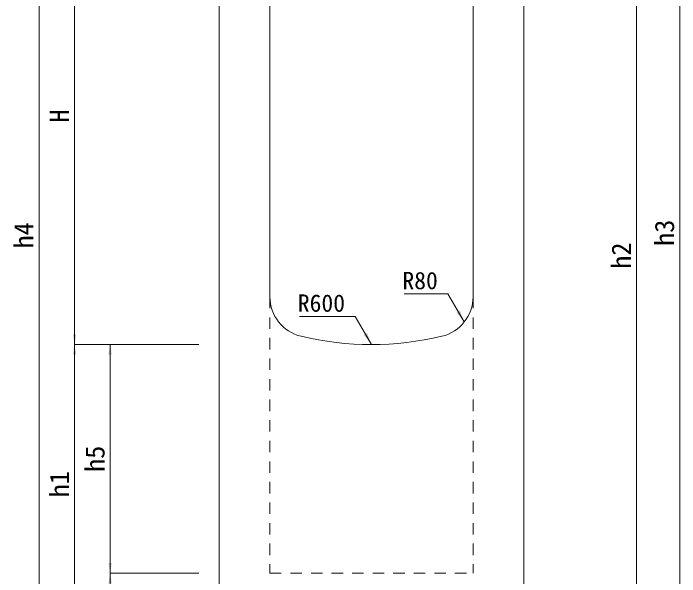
# Model space of a CAD drawing. Units: millimetres at full size; details may follow other scales. Extents: x 87158 to 122251, y -125707 to -112261.
# Drawn here: x 115496 to 116808, y -122417 to -121308 of the extents above; entities that cross this region are included whole.
import ezdxf
from ezdxf.enums import TextEntityAlignment as Align

# ---------------------------------------------------------------- set-up
doc = ezdxf.new("R2010")
doc.units = ezdxf.units.MM
doc.header["$LTSCALE"] = 30
doc.linetypes.add('USER1', pattern=[1.35, 0.75, -0.6])
for name, color, linetype, lineweight in [('寸法線', 7, 'Continuous', 13), ('引出線', 4, 'Continuous', 13), ('本体', 2, 'Continuous', 13)]:
    doc.layers.add(name, color=color, linetype=linetype, lineweight=lineweight)
doc.styles.add('ＭＳ ゴシック', font='')
doc.styles.get('ＭＳ ゴシック').set_extended_font_data('MS Gothic')

# ---------------------------------------------------------------- blocks, each defined once
blk = doc.blocks.new('filled_arrow')
at = {"color": 0, "linetype": 'Continuous', "lineweight": -2}
blk.add_solid([(7.5, 1.25), (0, 0), (7.5, -1.25)], dxfattribs=at)

msp = doc.modelspace()

# ---------------------------------------------------------------- linework, layer by layer
at = {"layer": '寸法線'}
for p, q in [((116808.36, -120969.63), (116808.36, -122509.63)), ((115546.79, -120979.63), (115546.79, -122509.63)), ((115616.79, -121059.63), (115616.79, -121959.63)), ((116723.36, -121059.63), (116723.36, -122509.63)), ((115861.35, -121959.63), (115616.79, -121959.63)), ((115616.79, -121959.63), (115616.79, -122509.63)), ((115861.35, -121959.63), (115616.79, -121959.63)), ((115686.79, -121959.63), (115686.79, -122409.63)), ((115861.35, -121959.63), (115686.79, -121959.63)), ((115686.79, -122409.63), (115686.79, -122509.63)), ((115861.35, -122409.63), (115686.79, -122409.63)), ((115861.35, -122409.63), (115686.79, -122409.63))]:
    msp.add_line(p, q, dxfattribs=at)
at = {"layer": '引出線'}
for points in [[(116384.11, -121915.21), (116352.08, -121859.74), (116265.93, -121859.74)], [(116201.35, -121959.63), (116169.33, -121904.17), (116059.78, -121904.17)]]:
    msp.add_lwpolyline(points, dxfattribs=at)
at = {"layer": '本体', "lineweight": 20}
for p, q in [((115901.35, -122509.63), (115901.35, -121059.63)), ((116001.35, -121865.6), (116001.35, -121059.63)), ((116401.35, -121865.6), (116401.35, -121059.63)), ((116501.35, -122509.63), (116501.35, -121059.63))]:
    msp.add_line(p, q, dxfattribs=at)
at = {"layer": '本体', "linetype": 'USER1', "lineweight": 15}
for p, q in [((116001.35, -121865.6), (116001.35, -122409.63)), ((116401.35, -121865.6), (116401.35, -122409.63)), ((116001.35, -122409.63), (116401.35, -122409.63))]:
    msp.add_line(p, q, dxfattribs=at)
at = {"layer": '本体', "lineweight": 20}
for centre, radius, start, end in [((116081.35, -121865.6), 80, 180, 256.6576), ((116321.35, -121865.6), 80, 283.34225, 0), ((116201.35, -121359.63), 600, 256.6576, 283.34225)]:
    msp.add_arc(centre, radius, start, end, dxfattribs=at)

# ---------------------------------------------------------------- block references
at = {"layer": '寸法線', "xscale": 2.67, "yscale": 2.67}
for p, rotation in [((115616.79, -121959.63), 90), ((115616.79, -121959.63), 270), ((115686.79, -121959.63), 270), ((115686.79, -122409.63), 90), ((115686.79, -122409.63), 270)]:
    msp.add_blockref('filled_arrow', p, dxfattribs=dict(at, rotation=rotation))
at = {"layer": '引出線', "xscale": 3.2, "yscale": 3.2, "rotation": 120}
for p in [(116384.11, -121915.21), (116201.35, -121959.63)]:
    msp.add_blockref('filled_arrow', p, dxfattribs=at)

# ---------------------------------------------------------------- texts
at = {"layer": '寸法線', "style": 'ＭＳ ゴシック'}
for s, p in [('H', (115586.79, -121509.63)), ('h4', (115516.79, -121744.63)), ('h3', (116778.36, -121739.63)), ('h2', (116693.36, -121784.63)), ('h5', (115656.79, -122184.63)), ('h1', (115586.79, -122234.63))]:
    msp.add_text(s, height=37.98, rotation=90, dxfattribs=at).set_placement(p, align=Align.MIDDLE_CENTER)
at = {"layer": '引出線', "style": 'ＭＳ ゴシック'}
for s, p in [('R80', (116332.08, -121816.54)), ('R600', (116149.33, -121860.97))]:
    msp.add_text(s, height=34.18, dxfattribs=at).set_placement(p, align=Align.TOP_RIGHT)

doc.saveas('drawing.dxf')
